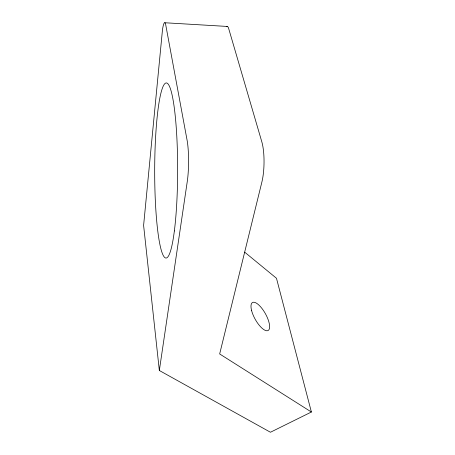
<?xml version="1.0" encoding="UTF-8"?>
<svg xmlns="http://www.w3.org/2000/svg" width="455" height="455" viewBox="0 0 455 455"><rect width="100%" height="100%" fill="white"/><g stroke="black" fill="none" stroke-linecap="round" stroke-linejoin="round"><path stroke-width="0.68" d="M159.335 370.495L187.301 181.289A28.392 4.413 -89.6 0 0 187.085 140.18L165.569 23.961A22.704 2.804 -88.7 0 0 162.446 30.127L143.609 225.39L159.335 370.495L270.446 432.25L311.391 412.014L276.475 278.267L244.722 252.195M164.79 22.75L227.181 26.441M311.391 412.014L219.663 353.962L261.904 181.954A27.732 6.979 -89 0 0 261.818 141.829L228.416 27.653A22.249 4.47 -87.5 0 0 226.522 26.544M251.518 310.236A16.027 5.818 60.8 0 0 267.398 330.745A16.027 5.818 60.8 0 0 262.012 308.53A16.027 5.818 60.8 0 0 251.518 310.236M174.362 230.941A87.519 11.477 -89.9 0 0 169.078 85.534A87.519 11.477 -89.9 0 0 155.115 195.349A87.519 11.477 -89.9 0 0 174.362 230.941"/></g></svg>
